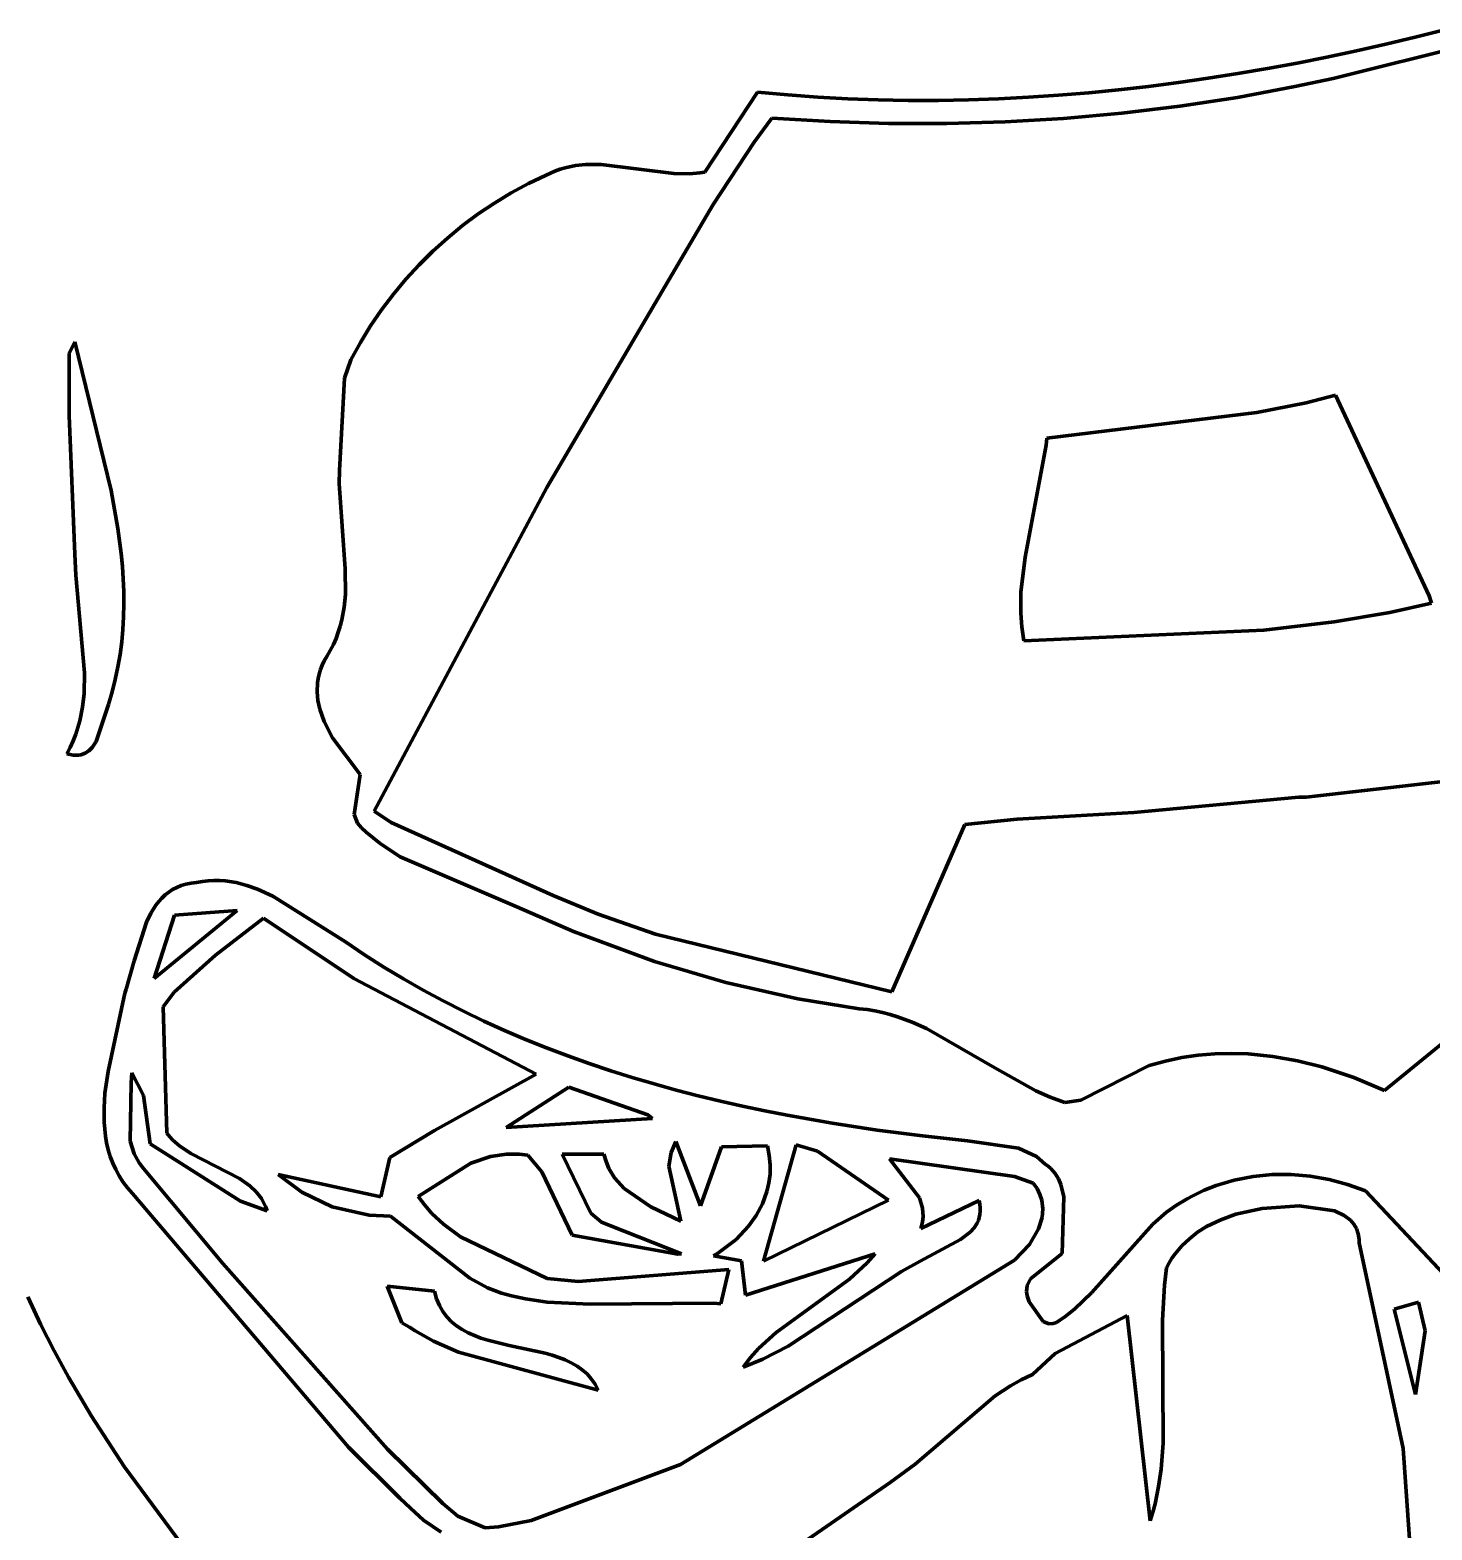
# Model space of a CAD drawing. Header units: millimetres. Extents: x 0 to 15.3, y 0 to 17.7.
# Drawn here: x 5.319 to 6.731, y 11.779 to 13.29 of the extents above; entities that cross this region are included whole.
import ezdxf

# ---------------------------------------------------------------- set-up
doc = ezdxf.new("R2010")
doc.units = ezdxf.units.MM
doc.layers.add('color#0a0a0aff', color=7, linetype='CONTINUOUS', lineweight=100)
doc.layers.add('color#ffffffff', color=7, linetype='CONTINUOUS', lineweight=100)

msp = doc.modelspace()

# ---------------------------------------------------------------- linework, layer by layer
at = {"layer": 'color#0a0a0aff'}
for p, q in [((6.8237, 13.2893), (6.6315, 13.2413)), ((6.7142, 13.2828), (6.7437, 13.2902)), ((6.655, 13.2691), (6.6846, 13.2758)), ((6.6846, 13.2758), (6.7142, 13.2828)), ((6.5656, 13.2514), (6.5955, 13.2569)), ((6.5955, 13.2569), (6.6253, 13.2628)), ((6.6253, 13.2628), (6.655, 13.2691)), ((6.4757, 13.2372), (6.5057, 13.2415)), ((6.5057, 13.2415), (6.5357, 13.2463)), ((6.5357, 13.2463), (6.5656, 13.2514)), ((6.6315, 13.2413), (6.5931, 13.2331)), ((5.9987, 13.1471), (6.0517, 13.2275)), ((6.0517, 13.2275), (6.0821, 13.2247)), ((6.0821, 13.2247), (6.1124, 13.2225)), ((6.3248, 13.2224), (6.355, 13.2245)), ((6.355, 13.2245), (6.3853, 13.227)), ((6.3853, 13.227), (6.4154, 13.2299)), ((6.4154, 13.2299), (6.4456, 13.2334)), ((6.4456, 13.2334), (6.4757, 13.2372)), ((6.5931, 13.2331), (6.5353, 13.2223)), ((6.1124, 13.2225), (6.1428, 13.2209)), ((6.1428, 13.2209), (6.1732, 13.2199)), ((6.1732, 13.2199), (6.2035, 13.2193)), ((6.2035, 13.2193), (6.2339, 13.2193)), ((6.2339, 13.2193), (6.2642, 13.2199)), ((6.2642, 13.2199), (6.2945, 13.2209)), ((6.2945, 13.2209), (6.3248, 13.2224)), ((6.4771, 13.2134), (6.4187, 13.2064)), ((6.5353, 13.2223), (6.4771, 13.2134)), ((6.0661, 13.2015), (6.0484, 13.177)), ((6.1248, 13.1979), (6.0661, 13.2015)), ((6.1836, 13.196), (6.1248, 13.1979)), ((6.2425, 13.196), (6.1836, 13.196)), ((6.3013, 13.1976), (6.2425, 13.196)), ((6.36, 13.2011), (6.3013, 13.1976)), ((6.4187, 13.2064), (6.36, 13.2011)), ((6.0484, 13.177), (6.0068, 13.1144)), ((5.8476, 13.148), (5.8527, 13.1499)), ((5.8527, 13.1499), (5.8578, 13.1514)), ((5.8578, 13.1514), (5.8681, 13.1536)), ((5.8681, 13.1536), (5.8784, 13.1546)), ((5.8784, 13.1546), (5.894, 13.1546)), ((5.894, 13.1546), (5.9674, 13.1455)), ((5.8035, 13.126), (5.8208, 13.1354)), ((5.8208, 13.1354), (5.8386, 13.144)), ((5.8386, 13.144), (5.8476, 13.148)), ((5.9674, 13.1455), (5.9831, 13.1453)), ((5.9831, 13.1453), (5.9936, 13.1463)), ((5.9936, 13.1463), (5.9987, 13.1471)), ((5.7866, 13.1157), (5.8035, 13.126)), ((5.7545, 13.0931), (5.7703, 13.1048)), ((5.7703, 13.1048), (5.7866, 13.1157)), ((6.0068, 13.1144), (5.8395, 12.8291)), ((5.7392, 13.0806), (5.7545, 13.0931)), ((5.7246, 13.0675), (5.7392, 13.0806)), ((5.7107, 13.0537), (5.7246, 13.0675)), ((5.6974, 13.0392), (5.7107, 13.0537)), ((5.6848, 13.0241), (5.6974, 13.0392)), ((5.6729, 13.0084), (5.6848, 13.0241)), ((5.6618, 12.9922), (5.6729, 13.0084)), ((5.6515, 12.9753), (5.6618, 12.9922)), ((5.358, 12.9643), (5.3639, 12.9761)), ((5.3639, 12.9761), (5.4005, 12.8261)), ((5.642, 12.9579), (5.6515, 12.9753)), ((5.358, 12.9018), (5.358, 12.9643)), ((5.6356, 12.9394), (5.642, 12.9579)), ((5.6306, 12.8463), (5.6356, 12.9394)), ((6.6044, 12.9145), (6.6339, 12.9223)), ((6.6339, 12.9223), (6.7282, 12.7202)), ((6.5547, 12.9047), (6.6044, 12.9145)), ((5.364, 12.762), (5.358, 12.9018)), ((6.3432, 12.8788), (6.5547, 12.9047)), ((6.3425, 12.8718), (6.3432, 12.8788)), ((6.3212, 12.7591), (6.3425, 12.8718)), ((5.6301, 12.8332), (5.6306, 12.8463)), ((5.6363, 12.7474), (5.6301, 12.8332)), ((5.4005, 12.8261), (5.4072, 12.788)), ((5.8395, 12.8291), (5.6654, 12.5031)), ((5.4072, 12.788), (5.4105, 12.7626)), ((5.3648, 12.741), (5.364, 12.762)), ((5.4105, 12.7626), (5.4117, 12.7498)), ((6.3171, 12.7239), (6.3212, 12.7591)), ((5.3737, 12.6424), (5.3648, 12.741)), ((5.4117, 12.7498), (5.4126, 12.7371)), ((5.6364, 12.7214), (5.6363, 12.7474)), ((5.4126, 12.7371), (5.4131, 12.7244)), ((5.4132, 12.7117), (5.413, 12.699)), ((5.4131, 12.7244), (5.4132, 12.7117)), ((5.6352, 12.7085), (5.6364, 12.7214)), ((6.3168, 12.7027), (6.3171, 12.7239)), ((6.7307, 12.7126), (6.6888, 12.7034)), ((6.7282, 12.7202), (6.7307, 12.7126)), ((5.413, 12.699), (5.4123, 12.6863)), ((5.6313, 12.6896), (5.6329, 12.6959)), ((5.6329, 12.6959), (5.6352, 12.7085)), ((6.3178, 12.6887), (6.3168, 12.7027)), ((6.6888, 12.7034), (6.6326, 12.6938)), ((5.4123, 12.6863), (5.4111, 12.6736)), ((5.627, 12.6772), (5.6293, 12.6834)), ((5.6293, 12.6834), (5.6313, 12.6896)), ((6.3199, 12.6747), (6.3178, 12.6887)), ((6.5619, 12.6854), (6.3199, 12.6747)), ((6.6326, 12.6938), (6.5619, 12.6854)), ((5.4111, 12.6736), (5.4095, 12.661)), ((5.6176, 12.6591), (5.6211, 12.6651)), ((5.6211, 12.6651), (5.6243, 12.6711)), ((5.6243, 12.6711), (5.627, 12.6772)), ((5.4095, 12.661), (5.4073, 12.6484)), ((5.6113, 12.6457), (5.613, 12.6502)), ((5.613, 12.6502), (5.6151, 12.6547)), ((5.6151, 12.6547), (5.6176, 12.6591)), ((5.3731, 12.6216), (5.3737, 12.6424)), ((5.4046, 12.6358), (5.4014, 12.6232)), ((5.4073, 12.6484), (5.4046, 12.6358)), ((5.6084, 12.6324), (5.609, 12.6368)), ((5.609, 12.6368), (5.61, 12.6413)), ((5.61, 12.6413), (5.6113, 12.6457)), ((5.3715, 12.6078), (5.3731, 12.6216)), ((5.4014, 12.6232), (5.3976, 12.6107)), ((5.608, 12.6235), (5.6084, 12.6324)), ((5.6088, 12.6147), (5.608, 12.6235)), ((5.3688, 12.5942), (5.3715, 12.6078)), ((5.3976, 12.6107), (5.3853, 12.5732)), ((5.6106, 12.606), (5.6088, 12.6147)), ((5.615, 12.5933), (5.6106, 12.606)), ((5.3669, 12.5874), (5.3688, 12.5942)), ((5.6234, 12.5769), (5.615, 12.5933)), ((5.3592, 12.5674), (5.3622, 12.574)), ((5.3622, 12.574), (5.3647, 12.5807)), ((5.3647, 12.5807), (5.3669, 12.5874)), ((5.6514, 12.5401), (5.6234, 12.5769)), ((5.3558, 12.5608), (5.3592, 12.5674)), ((5.3591, 12.5601), (5.3558, 12.5608)), ((5.3621, 12.5596), (5.3591, 12.5601)), ((5.3649, 12.5595), (5.3621, 12.5596)), ((5.3675, 12.5596), (5.3649, 12.5595)), ((5.37, 12.56), (5.3675, 12.5596)), ((5.3744, 12.5616), (5.37, 12.56)), ((5.3781, 12.564), (5.3744, 12.5616)), ((5.3813, 12.5672), (5.3781, 12.564)), ((5.3853, 12.5732), (5.3813, 12.5672)), ((5.6454, 12.4997), (5.6514, 12.5401)), ((6.6045, 12.5173), (6.8121, 12.5411)), ((6.4307, 12.5019), (6.597, 12.5171)), ((6.597, 12.5171), (6.6045, 12.5173)), ((5.6487, 12.491), (5.6454, 12.4997)), ((5.6654, 12.5031), (5.6827, 12.4917)), ((6.3131, 12.4952), (6.4307, 12.5019)), ((5.6527, 12.4862), (5.6487, 12.491)), ((5.6572, 12.482), (5.6527, 12.4862)), ((5.6827, 12.4917), (5.8457, 12.4181)), ((6.187, 12.3212), (6.2605, 12.4898)), ((6.2605, 12.4898), (6.3131, 12.4952)), ((5.6714, 12.4704), (5.6572, 12.482)), ((5.6917, 12.4571), (5.6714, 12.4704)), ((5.8091, 12.4068), (5.6917, 12.4571)), ((5.4585, 12.4216), (5.4624, 12.4241)), ((5.4624, 12.4241), (5.4665, 12.4263)), ((5.4665, 12.4263), (5.471, 12.4282)), ((5.471, 12.4282), (5.4758, 12.4296)), ((5.4758, 12.4296), (5.481, 12.4306)), ((5.481, 12.4306), (5.4865, 12.4312)), ((5.4865, 12.4312), (5.4924, 12.4323)), ((5.4924, 12.4323), (5.4982, 12.433)), ((5.4982, 12.433), (5.504, 12.4333)), ((5.504, 12.4333), (5.5097, 12.4332)), ((5.5097, 12.4332), (5.5153, 12.4328)), ((5.5153, 12.4328), (5.5264, 12.4311)), ((5.5264, 12.4311), (5.5372, 12.4283)), ((5.5372, 12.4283), (5.5478, 12.4246)), ((5.5478, 12.4246), (5.5634, 12.4174)), ((5.4405, 12.4003), (5.4456, 12.4084)), ((5.4456, 12.4084), (5.4485, 12.4121)), ((5.4485, 12.4121), (5.4516, 12.4155)), ((5.4516, 12.4155), (5.4549, 12.4187)), ((5.4549, 12.4187), (5.4585, 12.4216)), ((5.5634, 12.4174), (5.6367, 12.3714)), ((5.8457, 12.4181), (5.8911, 12.3993)), ((5.4361, 12.3914), (5.4405, 12.4003)), ((5.4438, 12.3345), (5.5273, 12.4029)), ((5.4643, 12.3985), (5.4438, 12.3345)), ((5.5273, 12.4029), (5.4643, 12.3985)), ((5.554, 12.3952), (5.5055, 12.3582)), ((5.645, 12.3347), (5.554, 12.3952)), ((5.8661, 12.3818), (5.8091, 12.4068)), ((5.8911, 12.3993), (5.9489, 12.3793)), ((5.4235, 12.3522), (5.4361, 12.3914)), ((5.9479, 12.3517), (5.8661, 12.3818)), ((5.9489, 12.3793), (6.187, 12.3212)), ((5.6367, 12.3714), (5.6558, 12.3585)), ((5.4155, 12.3239), (5.4235, 12.3522)), ((5.5055, 12.3582), (5.4638, 12.3209)), ((5.6558, 12.3585), (5.6752, 12.346)), ((6.0196, 12.3305), (5.9479, 12.3517)), ((5.8287, 12.2381), (5.645, 12.3347)), ((5.6752, 12.346), (5.6949, 12.3341)), ((5.6949, 12.3341), (5.7148, 12.3228)), ((5.3973, 12.241), (5.4141, 12.3197)), ((5.4141, 12.3197), (5.4155, 12.3239)), ((5.4638, 12.3209), (5.4528, 12.3059)), ((5.7148, 12.3228), (5.735, 12.3119)), ((6.0924, 12.314), (6.0196, 12.3305)), ((6.816, 12.3301), (6.6833, 12.2218)), ((5.4528, 12.3059), (5.4565, 12.1787)), ((5.735, 12.3119), (5.7554, 12.3015)), ((6.1539, 12.304), (6.0924, 12.314)), ((6.162, 12.3032), (6.1539, 12.304)), ((6.1699, 12.3019), (6.162, 12.3032)), ((5.7554, 12.3015), (5.776, 12.2916)), ((5.776, 12.2916), (5.7968, 12.2822)), ((6.1777, 12.3003), (6.1699, 12.3019)), ((6.1853, 12.2983), (6.1777, 12.3003)), ((6.1928, 12.296), (6.1853, 12.2983)), ((6.2076, 12.2906), (6.1928, 12.296)), ((6.2219, 12.2842), (6.2076, 12.2906)), ((5.7968, 12.2822), (5.8178, 12.2732)), ((5.8178, 12.2732), (5.839, 12.2647)), ((6.2906, 12.2444), (6.2219, 12.2842)), ((5.839, 12.2647), (5.8604, 12.2566)), ((5.8604, 12.2566), (5.882, 12.2489)), ((6.4957, 12.2573), (6.4791, 12.2549)), ((6.5124, 12.2587), (6.4957, 12.2573)), ((6.5291, 12.259), (6.5124, 12.2587)), ((6.5459, 12.2585), (6.5291, 12.259)), ((6.5709, 12.2559), (6.5459, 12.2585)), ((5.882, 12.2489), (5.9037, 12.2416)), ((5.9037, 12.2416), (5.9255, 12.2348)), ((6.3322, 12.2213), (6.2906, 12.2444)), ((6.4464, 12.2468), (6.3775, 12.212)), ((6.4627, 12.2514), (6.4464, 12.2468)), ((6.4791, 12.2549), (6.4627, 12.2514)), ((6.5958, 12.2515), (6.5709, 12.2559)), ((6.6203, 12.2454), (6.5958, 12.2515)), ((6.6524, 12.2348), (6.6203, 12.2454)), ((5.3942, 12.2189), (5.3973, 12.241)), ((5.4207, 12.2295), (5.4197, 12.1708)), ((5.4213, 12.2395), (5.4207, 12.2295)), ((5.433, 12.2166), (5.4213, 12.2395)), ((5.7263, 12.1815), (5.8287, 12.2381)), ((5.9255, 12.2348), (5.9475, 12.2283)), ((5.9475, 12.2283), (5.9696, 12.2221)), ((6.6833, 12.2218), (6.6524, 12.2348)), ((5.3933, 12.2042), (5.3942, 12.2189)), ((5.4396, 12.168), (5.433, 12.2166)), ((5.8615, 12.2249), (5.7985, 12.1843)), ((5.941, 12.1973), (5.8615, 12.2249)), ((5.9696, 12.2221), (5.9919, 12.2164)), ((5.9919, 12.2164), (6.0142, 12.211)), ((6.3466, 12.215), (6.3322, 12.2213)), ((6.3613, 12.2096), (6.3466, 12.215)), ((6.3775, 12.212), (6.3613, 12.2096)), ((5.3934, 12.1898), (5.3933, 12.2042)), ((5.946, 12.1934), (5.941, 12.1973)), ((6.0142, 12.211), (6.0366, 12.2059)), ((6.0366, 12.2059), (6.0591, 12.2011)), ((6.0591, 12.2011), (6.0816, 12.1967)), ((6.0816, 12.1967), (6.1269, 12.1887)), ((5.3939, 12.1827), (5.3934, 12.1898)), ((5.3947, 12.1757), (5.3939, 12.1827)), ((5.6812, 12.1543), (5.7263, 12.1815)), ((5.7985, 12.1843), (5.946, 12.1934)), ((6.1269, 12.1887), (6.1723, 12.1818)), ((6.1723, 12.1818), (6.2178, 12.1759)), ((5.3959, 12.1688), (5.3947, 12.1757)), ((5.3975, 12.1619), (5.3959, 12.1688)), ((5.4197, 12.1708), (5.4237, 12.1579)), ((5.5309, 12.1101), (5.4396, 12.168)), ((5.4565, 12.1787), (5.4594, 12.1751)), ((5.4594, 12.1751), (5.4625, 12.1718)), ((5.4625, 12.1718), (5.4693, 12.1658)), ((5.9695, 12.1703), (5.9647, 12.1593)), ((5.9943, 12.1056), (5.9695, 12.1703)), ((6.0616, 12.1659), (6.0154, 12.1649)), ((6.0907, 12.1669), (6.0576, 12.0496)), ((6.0635, 12.1562), (6.0616, 12.1659)), ((6.1121, 12.1605), (6.0907, 12.1669)), ((6.2178, 12.1759), (6.2632, 12.1709)), ((6.2632, 12.1709), (6.3146, 12.1635)), ((5.3996, 12.1552), (5.3975, 12.1619)), ((5.402, 12.1486), (5.3996, 12.1552)), ((5.4237, 12.1579), (5.4286, 12.1488)), ((5.4693, 12.1658), (5.4806, 12.1581)), ((5.4806, 12.1581), (5.5296, 12.1331)), ((5.6721, 12.1144), (5.6812, 12.1543)), ((5.7825, 12.1551), (5.7629, 12.1486)), ((5.7989, 12.1576), (5.7825, 12.1551)), ((5.8116, 12.1576), (5.7989, 12.1576)), ((5.8203, 12.1566), (5.8116, 12.1576)), ((5.8345, 12.1397), (5.8203, 12.1566)), ((5.8968, 12.1576), (5.8547, 12.1577)), ((5.8547, 12.1577), (5.8837, 12.098)), ((5.8991, 12.15), (5.8968, 12.1576)), ((5.9647, 12.1593), (5.9622, 12.1454)), ((6.0154, 12.1649), (5.9943, 12.1056)), ((6.0644, 12.1467), (6.0635, 12.1562)), ((6.1836, 12.1113), (6.1121, 12.1605)), ((6.3104, 12.1352), (6.1845, 12.1529)), ((6.1845, 12.1529), (6.2147, 12.1134)), ((6.3146, 12.1635), (6.3327, 12.1551)), ((6.3327, 12.1551), (6.3416, 12.1475)), ((5.405, 12.1421), (5.402, 12.1486)), ((5.4084, 12.1358), (5.405, 12.1421)), ((5.4123, 12.1296), (5.4084, 12.1358)), ((5.4286, 12.1488), (5.433, 12.1431)), ((5.433, 12.1431), (5.5131, 12.0473)), ((5.5924, 12.1192), (5.5686, 12.1372)), ((5.5686, 12.1372), (5.6721, 12.1144)), ((5.7629, 12.1486), (5.7099, 12.1148)), ((5.8648, 12.076), (5.8345, 12.1397)), ((5.902, 12.1431), (5.8991, 12.15)), ((5.9077, 12.1338), (5.902, 12.1431)), ((5.9622, 12.1454), (5.9743, 12.0901)), ((6.0632, 12.1285), (6.0643, 12.1374)), ((6.0643, 12.1374), (6.0644, 12.1467)), ((6.3416, 12.1475), (6.3445, 12.1453)), ((6.3445, 12.1453), (6.3471, 12.143)), ((6.3471, 12.143), (6.3515, 12.1381)), ((6.3515, 12.1381), (6.3549, 12.1327)), ((6.5509, 12.1352), (6.5701, 12.137)), ((6.5701, 12.137), (6.5893, 12.1371)), ((6.5893, 12.1371), (6.6086, 12.1354)), ((5.4168, 12.1236), (5.4123, 12.1296)), ((5.4218, 12.1178), (5.4168, 12.1236)), ((5.5296, 12.1331), (5.5403, 12.1255)), ((5.5403, 12.1255), (5.5465, 12.1196)), ((5.9172, 12.1231), (5.9077, 12.1338)), ((5.9443, 12.1045), (5.9172, 12.1231)), ((6.0612, 12.1198), (6.0632, 12.1285)), ((6.3295, 12.1284), (6.3104, 12.1352)), ((6.3334, 12.1228), (6.3295, 12.1284)), ((6.3362, 12.117), (6.3334, 12.1228)), ((6.3549, 12.1327), (6.3574, 12.1269)), ((6.3574, 12.1269), (6.3601, 12.1144)), ((6.4901, 12.1157), (6.5017, 12.1213)), ((6.5017, 12.1213), (6.5136, 12.126)), ((6.5136, 12.126), (6.532, 12.1315)), ((6.532, 12.1315), (6.5509, 12.1352)), ((6.6086, 12.1354), (6.6275, 12.1321)), ((6.6275, 12.1321), (6.6461, 12.1271)), ((6.6461, 12.1271), (6.6641, 12.1205)), ((5.6397, 11.8624), (5.4218, 12.1178)), ((5.5577, 12.1005), (5.5309, 12.1101)), ((5.5465, 12.1196), (5.5492, 12.1163)), ((5.5492, 12.1163), (5.5518, 12.1128)), ((5.5518, 12.1128), (5.554, 12.109)), ((5.554, 12.109), (5.556, 12.1049)), ((5.6231, 12.1046), (5.5924, 12.1192)), ((5.7099, 12.1148), (5.7164, 12.106)), ((5.7164, 12.106), (5.7235, 12.0978)), ((6.0504, 12.0958), (6.0567, 12.1074)), ((6.0567, 12.1074), (6.0612, 12.1198)), ((6.0576, 12.0496), (6.1836, 12.1113)), ((6.2147, 12.1134), (6.2178, 12.1032)), ((6.2163, 12.0828), (6.2748, 12.1109)), ((6.2748, 12.1109), (6.2756, 12.107)), ((6.2756, 12.107), (6.276, 12.1034)), ((6.338, 12.1112), (6.3362, 12.117)), ((6.3391, 12.1025), (6.338, 12.1112)), ((6.3601, 12.1144), (6.3585, 12.0576)), ((6.4638, 12.0991), (6.4738, 12.1062)), ((6.4738, 12.1062), (6.4845, 12.1125)), ((6.4845, 12.1125), (6.4901, 12.1157)), ((6.5974, 12.1056), (6.5602, 12.1029)), ((6.633, 12.1003), (6.5974, 12.1056)), ((6.6641, 12.1205), (6.7638, 12.0146)), ((5.556, 12.1049), (5.5577, 12.1005)), ((5.6605, 12.0961), (5.6231, 12.1046)), ((5.6818, 12.095), (5.6605, 12.0961)), ((5.7617, 12.0325), (5.6818, 12.095)), ((5.7235, 12.0978), (5.7352, 12.0869)), ((5.8837, 12.098), (5.8945, 12.089)), ((5.9743, 12.0901), (5.9443, 12.1045)), ((6.0426, 12.0849), (6.0504, 12.0958)), ((6.2178, 12.1032), (6.2185, 12.0949)), ((6.2185, 12.0949), (6.2179, 12.089)), ((6.2742, 12.0908), (6.2731, 12.0881)), ((6.2751, 12.0937), (6.2742, 12.0908)), ((6.2757, 12.0967), (6.2751, 12.0937)), ((6.276, 12.1), (6.2757, 12.0967)), ((6.276, 12.1034), (6.276, 12.1)), ((6.3349, 12.0824), (6.3384, 12.0937)), ((6.3384, 12.0937), (6.3391, 12.1025)), ((6.4499, 12.0871), (6.4638, 12.0991)), ((6.5184, 12.0915), (6.504, 12.0845)), ((6.5337, 12.097), (6.5184, 12.0915)), ((6.5602, 12.1029), (6.5337, 12.097)), ((6.6428, 12.0957), (6.633, 12.1003)), ((6.649, 12.091), (6.6428, 12.0957)), ((6.6524, 12.0871), (6.649, 12.091)), ((5.7352, 12.0869), (5.7523, 12.0742)), ((5.9713, 12.0569), (5.8648, 12.076)), ((5.8945, 12.089), (5.9028, 12.0856)), ((5.9028, 12.0856), (5.9752, 12.057)), ((6.03, 12.0717), (6.0426, 12.0849)), ((6.2179, 12.089), (6.2163, 12.0828)), ((6.266, 12.0788), (6.256, 12.0714)), ((6.27, 12.0832), (6.266, 12.0788)), ((6.2731, 12.0881), (6.27, 12.0832)), ((6.3256, 12.0665), (6.3349, 12.0824)), ((6.3885, 12.0183), (6.4499, 12.0871)), ((6.4951, 12.0788), (6.4868, 12.0724)), ((6.504, 12.0845), (6.4951, 12.0788)), ((6.655, 12.0826), (6.6524, 12.0871)), ((6.6568, 12.0774), (6.655, 12.0826)), ((6.6577, 12.0715), (6.6568, 12.0774)), ((5.7523, 12.0742), (5.8397, 12.0322)), ((6.0114, 12.0576), (6.03, 12.0717)), ((6.256, 12.0714), (6.2156, 12.0497)), ((6.3105, 12.0509), (6.3256, 12.0665)), ((6.4791, 12.0651), (6.4723, 12.057)), ((6.4868, 12.0724), (6.4791, 12.0651)), ((6.6577, 12.0683), (6.6577, 12.0715)), ((6.7022, 11.8609), (6.6577, 12.0683)), ((5.5131, 12.0473), (5.6788, 11.8604)), ((5.9752, 12.057), (5.9713, 12.0569)), ((5.9739, 11.845), (6.3105, 12.0509)), ((6.0074, 12.055), (6.0114, 12.0576)), ((6.0355, 12.05), (6.0074, 12.055)), ((6.0395, 12.0156), (6.0355, 12.05)), ((6.1701, 12.0572), (6.0395, 12.0156)), ((6.1442, 12.0316), (6.162, 12.0481)), ((6.162, 12.0481), (6.1701, 12.0572)), ((6.2156, 12.0497), (6.1967, 12.0393)), ((6.3572, 12.0563), (6.3267, 12.032)), ((6.3585, 12.0576), (6.3572, 12.0563)), ((6.4664, 12.048), (6.4638, 12.0431)), ((6.4692, 12.0526), (6.4664, 12.048)), ((6.4723, 12.057), (6.4692, 12.0526)), ((5.7795, 12.023), (5.7617, 12.0325)), ((5.8397, 12.0322), (5.8711, 12.0293)), ((5.8711, 12.0293), (6.0226, 12.0413)), ((6.0226, 12.0413), (6.0148, 12.0067)), ((6.0705, 11.9779), (6.1442, 12.0316)), ((6.1967, 12.0393), (6.0826, 11.964)), ((6.3267, 12.032), (6.3234, 12.0252)), ((6.4638, 12.0431), (6.4616, 12.0256)), ((5.6785, 12.0244), (5.7261, 12.0195)), ((5.6932, 11.9875), (5.6785, 12.0244)), ((5.7261, 12.0195), (5.7283, 12.0119)), ((5.7937, 12.0175), (5.7795, 12.023)), ((5.8037, 12.0149), (5.7937, 12.0175)), ((5.818, 12.0117), (5.8037, 12.0149)), ((6.3234, 12.0252), (6.3228, 12.0193)), ((6.3228, 12.0193), (6.3234, 12.0149)), ((6.3234, 12.0149), (6.3254, 12.0089)), ((6.3709, 12.0014), (6.3885, 12.0183)), ((6.4616, 12.0256), (6.4597, 11.9904)), ((5.3166, 12.0137), (5.3294, 11.9863)), ((5.7283, 12.0119), (5.7312, 12.005)), ((5.7312, 12.005), (5.7347, 11.9989)), ((5.8396, 12.0085), (5.818, 12.0117)), ((5.8832, 12.0064), (5.8396, 12.0085)), ((6.0075, 12.0074), (5.8832, 12.0064)), ((6.0148, 12.0067), (6.0075, 12.0074)), ((6.3254, 12.0089), (6.3393, 11.9888)), ((6.3614, 11.9938), (6.3709, 12.0014)), ((6.7175, 12.0085), (6.6932, 12.0014)), ((6.6932, 12.0014), (6.7146, 11.9153)), ((6.7242, 11.9797), (6.7175, 12.0085)), ((5.3294, 11.9863), (5.3431, 11.9593)), ((5.7009, 11.9832), (5.6932, 11.9875)), ((5.7347, 11.9989), (5.7388, 11.9935)), ((5.7388, 11.9935), (5.7434, 11.9887)), ((5.7434, 11.9887), (5.7485, 11.9845)), ((6.3393, 11.9888), (6.345, 11.9866)), ((6.345, 11.9866), (6.3496, 11.9868)), ((6.3496, 11.9868), (6.353, 11.988)), ((6.4241, 11.995), (6.3517, 11.9567)), ((6.353, 11.988), (6.3564, 11.9902)), ((6.3564, 11.9902), (6.3614, 11.9938)), ((6.4473, 11.7882), (6.4241, 11.995)), ((6.4597, 11.9904), (6.4604, 11.8664)), ((5.7068, 11.9795), (5.7009, 11.9832)), ((5.7251, 11.9693), (5.7068, 11.9795)), ((5.7485, 11.9845), (5.7541, 11.9808)), ((5.7541, 11.9808), (5.76, 11.9775)), ((5.76, 11.9775), (5.7664, 11.9747)), ((5.7664, 11.9747), (5.773, 11.9722)), ((5.773, 11.9722), (5.7798, 11.9701)), ((5.7798, 11.9701), (5.8014, 11.9648)), ((6.0527, 11.9616), (6.0705, 11.9779)), ((6.7146, 11.9153), (6.7242, 11.9797)), ((5.3431, 11.9593), (5.3576, 11.9328)), ((5.7504, 11.9579), (5.7251, 11.9693)), ((5.8912, 11.9196), (5.7504, 11.9579)), ((5.8014, 11.9648), (5.8378, 11.9569)), ((5.8378, 11.9569), (5.8448, 11.9549)), ((5.8448, 11.9549), (5.8515, 11.9527)), ((6.0445, 11.9526), (6.0527, 11.9616)), ((6.0826, 11.964), (6.0571, 11.951)), ((6.3517, 11.9567), (6.3287, 11.9354)), ((5.8515, 11.9527), (5.8579, 11.9502)), ((5.8579, 11.9502), (5.864, 11.9474)), ((5.864, 11.9474), (5.8698, 11.9441)), ((5.8698, 11.9441), (5.8751, 11.9404)), ((5.8751, 11.9404), (5.8799, 11.9361)), ((6.0371, 11.9429), (6.0445, 11.9526)), ((6.0571, 11.951), (6.0371, 11.9429)), ((5.3576, 11.9328), (5.3807, 11.8937)), ((5.8799, 11.9361), (5.8842, 11.9313)), ((5.8842, 11.9313), (5.888, 11.9258)), ((5.888, 11.9258), (5.8912, 11.9196)), ((6.3065, 11.9241), (6.291, 11.914)), ((6.3173, 11.9301), (6.3065, 11.9241)), ((6.3287, 11.9354), (6.3173, 11.9301)), ((6.291, 11.914), (6.2106, 11.8451)), ((5.3807, 11.8937), (5.4137, 11.8429)), ((6.4604, 11.8664), (6.4583, 11.8401)), ((5.6913, 11.8109), (5.6397, 11.8624)), ((5.6788, 11.8604), (5.7346, 11.8057)), ((6.7165, 11.6529), (6.7022, 11.8609)), ((5.4137, 11.8429), (5.5307, 11.6845)), ((5.8236, 11.7884), (5.9739, 11.845)), ((6.2106, 11.8451), (6.1854, 11.8269)), ((6.4583, 11.8401), (6.4558, 11.8226)), ((6.1854, 11.8269), (5.9906, 11.6923)), ((6.4558, 11.8226), (6.4522, 11.8053)), ((5.702, 11.8009), (5.6913, 11.8109)), ((5.7346, 11.8057), (5.7496, 11.7928)), ((6.4522, 11.8053), (6.4499, 11.7967)), ((5.7151, 11.7887), (5.702, 11.8009)), ((5.733, 11.7767), (5.7151, 11.7887)), ((5.7496, 11.7928), (5.7772, 11.7811)), ((5.7907, 11.7821), (5.8236, 11.7884)), ((6.4499, 11.7967), (6.4473, 11.7882)), ((5.7772, 11.7811), (5.7907, 11.7821))]:
    msp.add_line(p, q, dxfattribs=at)
at = {"layer": 'color#ffffffff'}
for p, q in [((6.6315, 13.2413), (6.8237, 13.2893)), ((6.7437, 13.2902), (6.7142, 13.2828)), ((6.6846, 13.2758), (6.655, 13.2691)), ((6.7142, 13.2828), (6.6846, 13.2758)), ((6.5955, 13.2569), (6.5656, 13.2514)), ((6.6253, 13.2628), (6.5955, 13.2569)), ((6.655, 13.2691), (6.6253, 13.2628)), ((6.5057, 13.2415), (6.4757, 13.2372)), ((6.5357, 13.2463), (6.5057, 13.2415)), ((6.5656, 13.2514), (6.5357, 13.2463)), ((6.5931, 13.2331), (6.6315, 13.2413)), ((6.0517, 13.2275), (5.9987, 13.1471)), ((6.0821, 13.2247), (6.0517, 13.2275)), ((6.1124, 13.2225), (6.0821, 13.2247)), ((6.355, 13.2245), (6.3248, 13.2224)), ((6.3853, 13.227), (6.355, 13.2245)), ((6.4154, 13.2299), (6.3853, 13.227)), ((6.4456, 13.2334), (6.4154, 13.2299)), ((6.4757, 13.2372), (6.4456, 13.2334)), ((6.5353, 13.2223), (6.5931, 13.2331)), ((6.1428, 13.2209), (6.1124, 13.2225)), ((6.1732, 13.2199), (6.1428, 13.2209)), ((6.2035, 13.2193), (6.1732, 13.2199)), ((6.2339, 13.2193), (6.2035, 13.2193)), ((6.2642, 13.2199), (6.2339, 13.2193)), ((6.2945, 13.2209), (6.2642, 13.2199)), ((6.3248, 13.2224), (6.2945, 13.2209)), ((6.4187, 13.2064), (6.4771, 13.2134)), ((6.4771, 13.2134), (6.5353, 13.2223)), ((6.0484, 13.177), (6.0661, 13.2015)), ((6.0661, 13.2015), (6.1248, 13.1979)), ((6.1248, 13.1979), (6.1836, 13.196)), ((6.1836, 13.196), (6.2425, 13.196)), ((6.2425, 13.196), (6.3013, 13.1976)), ((6.3013, 13.1976), (6.36, 13.2011)), ((6.36, 13.2011), (6.4187, 13.2064)), ((6.0068, 13.1144), (6.0484, 13.177)), ((5.8527, 13.1499), (5.8476, 13.148)), ((5.8578, 13.1514), (5.8527, 13.1499)), ((5.8681, 13.1536), (5.8578, 13.1514)), ((5.8784, 13.1546), (5.8681, 13.1536)), ((5.894, 13.1546), (5.8784, 13.1546)), ((5.9674, 13.1455), (5.894, 13.1546)), ((5.8208, 13.1354), (5.8035, 13.126)), ((5.8386, 13.144), (5.8208, 13.1354)), ((5.8476, 13.148), (5.8386, 13.144)), ((5.9831, 13.1453), (5.9674, 13.1455)), ((5.9936, 13.1463), (5.9831, 13.1453)), ((5.9987, 13.1471), (5.9936, 13.1463)), ((5.8035, 13.126), (5.7866, 13.1157)), ((5.7703, 13.1048), (5.7545, 13.0931)), ((5.7866, 13.1157), (5.7703, 13.1048)), ((5.8395, 12.8291), (6.0068, 13.1144)), ((5.7545, 13.0931), (5.7392, 13.0806)), ((5.7392, 13.0806), (5.7246, 13.0675)), ((5.7246, 13.0675), (5.7107, 13.0537)), ((5.7107, 13.0537), (5.6974, 13.0392)), ((5.6974, 13.0392), (5.6848, 13.0241)), ((5.6848, 13.0241), (5.6729, 13.0084)), ((5.6729, 13.0084), (5.6618, 12.9922)), ((5.6618, 12.9922), (5.6515, 12.9753)), ((5.3639, 12.9761), (5.358, 12.9643)), ((5.4005, 12.8261), (5.3639, 12.9761)), ((5.6515, 12.9753), (5.642, 12.9579)), ((5.358, 12.9643), (5.358, 12.9018)), ((5.642, 12.9579), (5.6356, 12.9394)), ((5.6356, 12.9394), (5.6306, 12.8463)), ((6.6339, 12.9223), (6.6044, 12.9145)), ((6.7282, 12.7202), (6.6339, 12.9223)), ((6.6044, 12.9145), (6.5547, 12.9047)), ((5.358, 12.9018), (5.364, 12.762)), ((6.5547, 12.9047), (6.3432, 12.8788)), ((6.3432, 12.8788), (6.3425, 12.8718)), ((6.3425, 12.8718), (6.3212, 12.7591)), ((5.6306, 12.8463), (5.6301, 12.8332)), ((5.6301, 12.8332), (5.6363, 12.7474)), ((5.4072, 12.788), (5.4005, 12.8261)), ((5.6654, 12.5031), (5.8395, 12.8291)), ((5.4105, 12.7626), (5.4072, 12.788)), ((5.364, 12.762), (5.3648, 12.741)), ((5.4117, 12.7498), (5.4105, 12.7626)), ((6.3212, 12.7591), (6.3171, 12.7239)), ((5.3648, 12.741), (5.3737, 12.6424)), ((5.4126, 12.7371), (5.4117, 12.7498)), ((5.6363, 12.7474), (5.6364, 12.7214)), ((5.4131, 12.7244), (5.4126, 12.7371)), ((5.413, 12.699), (5.4132, 12.7117)), ((5.4132, 12.7117), (5.4131, 12.7244)), ((5.6364, 12.7214), (5.6352, 12.7085)), ((6.3171, 12.7239), (6.3168, 12.7027)), ((6.6888, 12.7034), (6.7307, 12.7126)), ((6.7307, 12.7126), (6.7282, 12.7202)), ((5.4123, 12.6863), (5.413, 12.699)), ((5.6329, 12.6959), (5.6313, 12.6896)), ((5.6352, 12.7085), (5.6329, 12.6959)), ((6.3168, 12.7027), (6.3178, 12.6887)), ((6.6326, 12.6938), (6.6888, 12.7034)), ((5.4111, 12.6736), (5.4123, 12.6863)), ((5.6293, 12.6834), (5.627, 12.6772)), ((5.6313, 12.6896), (5.6293, 12.6834)), ((6.3178, 12.6887), (6.3199, 12.6747)), ((6.3199, 12.6747), (6.5619, 12.6854)), ((6.5619, 12.6854), (6.6326, 12.6938)), ((5.4095, 12.661), (5.4111, 12.6736)), ((5.6211, 12.6651), (5.6176, 12.6591)), ((5.6243, 12.6711), (5.6211, 12.6651)), ((5.627, 12.6772), (5.6243, 12.6711)), ((5.4073, 12.6484), (5.4095, 12.661)), ((5.613, 12.6502), (5.6113, 12.6457)), ((5.6151, 12.6547), (5.613, 12.6502)), ((5.6176, 12.6591), (5.6151, 12.6547)), ((5.3737, 12.6424), (5.3731, 12.6216)), ((5.4014, 12.6232), (5.4046, 12.6358)), ((5.4046, 12.6358), (5.4073, 12.6484)), ((5.609, 12.6368), (5.6084, 12.6324)), ((5.61, 12.6413), (5.609, 12.6368)), ((5.6113, 12.6457), (5.61, 12.6413)), ((5.3731, 12.6216), (5.3715, 12.6078)), ((5.3976, 12.6107), (5.4014, 12.6232)), ((5.6084, 12.6324), (5.608, 12.6235)), ((5.608, 12.6235), (5.6088, 12.6147)), ((5.3715, 12.6078), (5.3688, 12.5942)), ((5.3853, 12.5732), (5.3976, 12.6107)), ((5.6088, 12.6147), (5.6106, 12.606)), ((5.6106, 12.606), (5.615, 12.5933)), ((5.3688, 12.5942), (5.3669, 12.5874)), ((5.615, 12.5933), (5.6234, 12.5769)), ((5.3622, 12.574), (5.3592, 12.5674)), ((5.3647, 12.5807), (5.3622, 12.574)), ((5.3669, 12.5874), (5.3647, 12.5807)), ((5.6234, 12.5769), (5.6514, 12.5401)), ((5.3592, 12.5674), (5.3558, 12.5608)), ((5.3558, 12.5608), (5.3591, 12.5601)), ((5.3591, 12.5601), (5.3621, 12.5596)), ((5.3621, 12.5596), (5.3649, 12.5595)), ((5.3649, 12.5595), (5.3675, 12.5596)), ((5.3675, 12.5596), (5.37, 12.56)), ((5.37, 12.56), (5.3744, 12.5616)), ((5.3744, 12.5616), (5.3781, 12.564)), ((5.3781, 12.564), (5.3813, 12.5672)), ((5.3813, 12.5672), (5.3853, 12.5732)), ((5.6514, 12.5401), (5.6454, 12.4997)), ((6.8121, 12.5411), (6.6045, 12.5173)), ((6.597, 12.5171), (6.4307, 12.5019)), ((6.6045, 12.5173), (6.597, 12.5171)), ((5.6454, 12.4997), (5.6487, 12.491)), ((5.6827, 12.4917), (5.6654, 12.5031)), ((6.4307, 12.5019), (6.3131, 12.4952)), ((5.6487, 12.491), (5.6527, 12.4862)), ((5.6527, 12.4862), (5.6572, 12.482)), ((5.8457, 12.4181), (5.6827, 12.4917)), ((6.2605, 12.4898), (6.187, 12.3212)), ((6.3131, 12.4952), (6.2605, 12.4898)), ((5.6572, 12.482), (5.6714, 12.4704)), ((5.6714, 12.4704), (5.6917, 12.4571)), ((5.6917, 12.4571), (5.8091, 12.4068)), ((5.4624, 12.4241), (5.4585, 12.4216)), ((5.4665, 12.4263), (5.4624, 12.4241)), ((5.471, 12.4282), (5.4665, 12.4263)), ((5.4758, 12.4296), (5.471, 12.4282)), ((5.481, 12.4306), (5.4758, 12.4296)), ((5.4865, 12.4312), (5.481, 12.4306)), ((5.4924, 12.4323), (5.4865, 12.4312)), ((5.4982, 12.433), (5.4924, 12.4323)), ((5.504, 12.4333), (5.4982, 12.433)), ((5.5097, 12.4332), (5.504, 12.4333)), ((5.5153, 12.4328), (5.5097, 12.4332)), ((5.5264, 12.4311), (5.5153, 12.4328)), ((5.5372, 12.4283), (5.5264, 12.4311)), ((5.5478, 12.4246), (5.5372, 12.4283)), ((5.5634, 12.4174), (5.5478, 12.4246)), ((5.4456, 12.4084), (5.4405, 12.4003)), ((5.4485, 12.4121), (5.4456, 12.4084)), ((5.4516, 12.4155), (5.4485, 12.4121)), ((5.4549, 12.4187), (5.4516, 12.4155)), ((5.4585, 12.4216), (5.4549, 12.4187)), ((5.6367, 12.3714), (5.5634, 12.4174)), ((5.8911, 12.3993), (5.8457, 12.4181)), ((5.4405, 12.4003), (5.4361, 12.3914)), ((5.5273, 12.4029), (5.4438, 12.3345)), ((5.4438, 12.3345), (5.4643, 12.3985)), ((5.4643, 12.3985), (5.5273, 12.4029)), ((5.5055, 12.3582), (5.554, 12.3952)), ((5.554, 12.3952), (5.645, 12.3347)), ((5.8091, 12.4068), (5.8661, 12.3818)), ((5.9489, 12.3793), (5.8911, 12.3993)), ((5.4361, 12.3914), (5.4235, 12.3522)), ((5.8661, 12.3818), (5.9479, 12.3517)), ((6.187, 12.3212), (5.9489, 12.3793)), ((5.6558, 12.3585), (5.6367, 12.3714)), ((5.4235, 12.3522), (5.4155, 12.3239)), ((5.4638, 12.3209), (5.5055, 12.3582)), ((5.6752, 12.346), (5.6558, 12.3585)), ((5.9479, 12.3517), (6.0196, 12.3305)), ((5.645, 12.3347), (5.8287, 12.2381)), ((5.6949, 12.3341), (5.6752, 12.346)), ((5.7148, 12.3228), (5.6949, 12.3341)), ((5.4141, 12.3197), (5.3973, 12.241)), ((5.4155, 12.3239), (5.4141, 12.3197)), ((5.4528, 12.3059), (5.4638, 12.3209)), ((5.735, 12.3119), (5.7148, 12.3228)), ((6.0196, 12.3305), (6.0924, 12.314)), ((6.6833, 12.2218), (6.816, 12.3301)), ((5.4565, 12.1787), (5.4528, 12.3059)), ((5.7554, 12.3015), (5.735, 12.3119)), ((6.0924, 12.314), (6.1539, 12.304)), ((6.1539, 12.304), (6.162, 12.3032)), ((6.162, 12.3032), (6.1699, 12.3019)), ((5.776, 12.2916), (5.7554, 12.3015)), ((5.7968, 12.2822), (5.776, 12.2916)), ((6.1699, 12.3019), (6.1777, 12.3003)), ((6.1777, 12.3003), (6.1853, 12.2983)), ((6.1853, 12.2983), (6.1928, 12.296)), ((6.1928, 12.296), (6.2076, 12.2906)), ((6.2076, 12.2906), (6.2219, 12.2842)), ((5.8178, 12.2732), (5.7968, 12.2822)), ((5.839, 12.2647), (5.8178, 12.2732)), ((6.2219, 12.2842), (6.2906, 12.2444)), ((5.8604, 12.2566), (5.839, 12.2647)), ((5.882, 12.2489), (5.8604, 12.2566)), ((6.4791, 12.2549), (6.4957, 12.2573)), ((6.4957, 12.2573), (6.5124, 12.2587)), ((6.5124, 12.2587), (6.5291, 12.259)), ((6.5291, 12.259), (6.5459, 12.2585)), ((6.5459, 12.2585), (6.5709, 12.2559)), ((5.9037, 12.2416), (5.882, 12.2489)), ((5.9255, 12.2348), (5.9037, 12.2416)), ((6.2906, 12.2444), (6.3322, 12.2213)), ((6.3775, 12.212), (6.4464, 12.2468)), ((6.4464, 12.2468), (6.4627, 12.2514)), ((6.4627, 12.2514), (6.4791, 12.2549)), ((6.5709, 12.2559), (6.5958, 12.2515)), ((6.5958, 12.2515), (6.6203, 12.2454)), ((6.6203, 12.2454), (6.6524, 12.2348)), ((5.3973, 12.241), (5.3942, 12.2189)), ((5.4197, 12.1708), (5.4207, 12.2295)), ((5.4207, 12.2295), (5.4213, 12.2395)), ((5.4213, 12.2395), (5.433, 12.2166)), ((5.8287, 12.2381), (5.7263, 12.1815)), ((5.9475, 12.2283), (5.9255, 12.2348)), ((5.9696, 12.2221), (5.9475, 12.2283)), ((6.6524, 12.2348), (6.6833, 12.2218)), ((5.3942, 12.2189), (5.3933, 12.2042)), ((5.433, 12.2166), (5.4396, 12.168)), ((5.7985, 12.1843), (5.8615, 12.2249)), ((5.8615, 12.2249), (5.941, 12.1973)), ((5.9919, 12.2164), (5.9696, 12.2221)), ((6.0142, 12.211), (5.9919, 12.2164)), ((6.3322, 12.2213), (6.3466, 12.215)), ((6.3466, 12.215), (6.3613, 12.2096)), ((6.3613, 12.2096), (6.3775, 12.212)), ((5.3933, 12.2042), (5.3934, 12.1898)), ((5.941, 12.1973), (5.946, 12.1934)), ((6.0366, 12.2059), (6.0142, 12.211)), ((6.0591, 12.2011), (6.0366, 12.2059)), ((6.0816, 12.1967), (6.0591, 12.2011)), ((6.1269, 12.1887), (6.0816, 12.1967)), ((5.3934, 12.1898), (5.3939, 12.1827)), ((5.3939, 12.1827), (5.3947, 12.1757)), ((5.7263, 12.1815), (5.6812, 12.1543)), ((5.946, 12.1934), (5.7985, 12.1843)), ((6.1723, 12.1818), (6.1269, 12.1887)), ((6.2178, 12.1759), (6.1723, 12.1818)), ((5.3947, 12.1757), (5.3959, 12.1688)), ((5.3959, 12.1688), (5.3975, 12.1619)), ((5.4237, 12.1579), (5.4197, 12.1708)), ((5.4396, 12.168), (5.5309, 12.1101)), ((5.4594, 12.1751), (5.4565, 12.1787)), ((5.4625, 12.1718), (5.4594, 12.1751)), ((5.4693, 12.1658), (5.4625, 12.1718)), ((5.9647, 12.1593), (5.9695, 12.1703)), ((5.9695, 12.1703), (5.9943, 12.1056)), ((6.0154, 12.1649), (6.0616, 12.1659)), ((6.0576, 12.0496), (6.0907, 12.1669)), ((6.0616, 12.1659), (6.0635, 12.1562)), ((6.0907, 12.1669), (6.1121, 12.1605)), ((6.2632, 12.1709), (6.2178, 12.1759)), ((6.3146, 12.1635), (6.2632, 12.1709)), ((5.3975, 12.1619), (5.3996, 12.1552)), ((5.3996, 12.1552), (5.402, 12.1486)), ((5.4286, 12.1488), (5.4237, 12.1579)), ((5.4806, 12.1581), (5.4693, 12.1658)), ((5.5296, 12.1331), (5.4806, 12.1581)), ((5.6812, 12.1543), (5.6721, 12.1144)), ((5.7629, 12.1486), (5.7825, 12.1551)), ((5.7825, 12.1551), (5.7989, 12.1576)), ((5.7989, 12.1576), (5.8116, 12.1576)), ((5.8116, 12.1576), (5.8203, 12.1566)), ((5.8203, 12.1566), (5.8345, 12.1397)), ((5.8837, 12.098), (5.8547, 12.1577)), ((5.8547, 12.1577), (5.8968, 12.1576)), ((5.8968, 12.1576), (5.8991, 12.15)), ((5.9622, 12.1454), (5.9647, 12.1593)), ((5.9943, 12.1056), (6.0154, 12.1649)), ((6.0635, 12.1562), (6.0644, 12.1467)), ((6.1121, 12.1605), (6.1836, 12.1113)), ((6.2147, 12.1134), (6.1845, 12.1529)), ((6.1845, 12.1529), (6.3104, 12.1352)), ((6.3327, 12.1551), (6.3146, 12.1635)), ((6.3416, 12.1475), (6.3327, 12.1551)), ((5.402, 12.1486), (5.405, 12.1421)), ((5.405, 12.1421), (5.4084, 12.1358)), ((5.4084, 12.1358), (5.4123, 12.1296)), ((5.433, 12.1431), (5.4286, 12.1488)), ((5.5131, 12.0473), (5.433, 12.1431)), ((5.6721, 12.1144), (5.5686, 12.1372)), ((5.5686, 12.1372), (5.5924, 12.1192)), ((5.7099, 12.1148), (5.7629, 12.1486)), ((5.8345, 12.1397), (5.8648, 12.076)), ((5.8991, 12.15), (5.902, 12.1431)), ((5.902, 12.1431), (5.9077, 12.1338)), ((5.9743, 12.0901), (5.9622, 12.1454)), ((6.0643, 12.1374), (6.0632, 12.1285)), ((6.0644, 12.1467), (6.0643, 12.1374)), ((6.3445, 12.1453), (6.3416, 12.1475)), ((6.3471, 12.143), (6.3445, 12.1453)), ((6.3515, 12.1381), (6.3471, 12.143)), ((6.3549, 12.1327), (6.3515, 12.1381)), ((6.5701, 12.137), (6.5509, 12.1352)), ((6.5893, 12.1371), (6.5701, 12.137)), ((6.6086, 12.1354), (6.5893, 12.1371)), ((5.4123, 12.1296), (5.4168, 12.1236)), ((5.4168, 12.1236), (5.4218, 12.1178)), ((5.5403, 12.1255), (5.5296, 12.1331)), ((5.5465, 12.1196), (5.5403, 12.1255)), ((5.9077, 12.1338), (5.9172, 12.1231)), ((5.9172, 12.1231), (5.9443, 12.1045)), ((6.0632, 12.1285), (6.0612, 12.1198)), ((6.3104, 12.1352), (6.3295, 12.1284)), ((6.3295, 12.1284), (6.3334, 12.1228)), ((6.3334, 12.1228), (6.3362, 12.117)), ((6.3574, 12.1269), (6.3549, 12.1327)), ((6.3601, 12.1144), (6.3574, 12.1269)), ((6.5017, 12.1213), (6.4901, 12.1157)), ((6.5136, 12.126), (6.5017, 12.1213)), ((6.532, 12.1315), (6.5136, 12.126)), ((6.5509, 12.1352), (6.532, 12.1315)), ((6.6275, 12.1321), (6.6086, 12.1354)), ((6.6461, 12.1271), (6.6275, 12.1321)), ((6.6641, 12.1205), (6.6461, 12.1271)), ((5.4218, 12.1178), (5.6397, 11.8624)), ((5.5309, 12.1101), (5.5577, 12.1005)), ((5.5492, 12.1163), (5.5465, 12.1196)), ((5.5518, 12.1128), (5.5492, 12.1163)), ((5.554, 12.109), (5.5518, 12.1128)), ((5.556, 12.1049), (5.554, 12.109)), ((5.5924, 12.1192), (5.6231, 12.1046)), ((5.7164, 12.106), (5.7099, 12.1148)), ((5.7235, 12.0978), (5.7164, 12.106)), ((6.0567, 12.1074), (6.0504, 12.0958)), ((6.0612, 12.1198), (6.0567, 12.1074)), ((6.1836, 12.1113), (6.0576, 12.0496)), ((6.2178, 12.1032), (6.2147, 12.1134)), ((6.2748, 12.1109), (6.2163, 12.0828)), ((6.2756, 12.107), (6.2748, 12.1109)), ((6.276, 12.1034), (6.2756, 12.107)), ((6.3362, 12.117), (6.338, 12.1112)), ((6.338, 12.1112), (6.3391, 12.1025)), ((6.3585, 12.0576), (6.3601, 12.1144)), ((6.4738, 12.1062), (6.4638, 12.0991)), ((6.4845, 12.1125), (6.4738, 12.1062)), ((6.4901, 12.1157), (6.4845, 12.1125)), ((6.5602, 12.1029), (6.5974, 12.1056)), ((6.5974, 12.1056), (6.633, 12.1003)), ((6.7638, 12.0146), (6.6641, 12.1205)), ((5.5577, 12.1005), (5.556, 12.1049)), ((5.6231, 12.1046), (5.6605, 12.0961)), ((5.6605, 12.0961), (5.6818, 12.095)), ((5.6818, 12.095), (5.7617, 12.0325)), ((5.7352, 12.0869), (5.7235, 12.0978)), ((5.8945, 12.089), (5.8837, 12.098)), ((5.9443, 12.1045), (5.9743, 12.0901)), ((6.0504, 12.0958), (6.0426, 12.0849)), ((6.2185, 12.0949), (6.2178, 12.1032)), ((6.2179, 12.089), (6.2185, 12.0949)), ((6.2731, 12.0881), (6.2742, 12.0908)), ((6.2742, 12.0908), (6.2751, 12.0937)), ((6.2751, 12.0937), (6.2757, 12.0967)), ((6.2757, 12.0967), (6.276, 12.1)), ((6.276, 12.1), (6.276, 12.1034)), ((6.3384, 12.0937), (6.3349, 12.0824)), ((6.3391, 12.1025), (6.3384, 12.0937)), ((6.4638, 12.0991), (6.4499, 12.0871)), ((6.504, 12.0845), (6.5184, 12.0915)), ((6.5184, 12.0915), (6.5337, 12.097)), ((6.5337, 12.097), (6.5602, 12.1029)), ((6.633, 12.1003), (6.6428, 12.0957)), ((6.6428, 12.0957), (6.649, 12.091)), ((6.649, 12.091), (6.6524, 12.0871)), ((5.7523, 12.0742), (5.7352, 12.0869)), ((5.8648, 12.076), (5.9713, 12.0569)), ((5.9028, 12.0856), (5.8945, 12.089)), ((5.9752, 12.057), (5.9028, 12.0856)), ((6.0426, 12.0849), (6.03, 12.0717)), ((6.2163, 12.0828), (6.2179, 12.089)), ((6.256, 12.0714), (6.266, 12.0788)), ((6.266, 12.0788), (6.27, 12.0832)), ((6.27, 12.0832), (6.2731, 12.0881)), ((6.3349, 12.0824), (6.3256, 12.0665)), ((6.4499, 12.0871), (6.3885, 12.0183)), ((6.4868, 12.0724), (6.4951, 12.0788)), ((6.4951, 12.0788), (6.504, 12.0845)), ((6.6524, 12.0871), (6.655, 12.0826)), ((6.655, 12.0826), (6.6568, 12.0774)), ((6.6568, 12.0774), (6.6577, 12.0715)), ((5.8397, 12.0322), (5.7523, 12.0742)), ((6.03, 12.0717), (6.0114, 12.0576)), ((6.2156, 12.0497), (6.256, 12.0714)), ((6.3256, 12.0665), (6.3105, 12.0509)), ((6.4723, 12.057), (6.4791, 12.0651)), ((6.4791, 12.0651), (6.4868, 12.0724)), ((6.6577, 12.0715), (6.6577, 12.0683)), ((6.6577, 12.0683), (6.7022, 11.8609)), ((5.6788, 11.8604), (5.5131, 12.0473)), ((5.9713, 12.0569), (5.9752, 12.057)), ((6.3105, 12.0509), (5.9739, 11.845)), ((6.0114, 12.0576), (6.0074, 12.055)), ((6.0074, 12.055), (6.0355, 12.05)), ((6.0355, 12.05), (6.0395, 12.0156)), ((6.0395, 12.0156), (6.1701, 12.0572)), ((6.162, 12.0481), (6.1442, 12.0316)), ((6.1701, 12.0572), (6.162, 12.0481)), ((6.1967, 12.0393), (6.2156, 12.0497)), ((6.3267, 12.032), (6.3572, 12.0563)), ((6.3572, 12.0563), (6.3585, 12.0576)), ((6.4638, 12.0431), (6.4664, 12.048)), ((6.4664, 12.048), (6.4692, 12.0526)), ((6.4692, 12.0526), (6.4723, 12.057)), ((5.7617, 12.0325), (5.7795, 12.023)), ((5.8711, 12.0293), (5.8397, 12.0322)), ((6.0226, 12.0413), (5.8711, 12.0293)), ((6.0148, 12.0067), (6.0226, 12.0413)), ((6.1442, 12.0316), (6.0705, 11.9779)), ((6.0826, 11.964), (6.1967, 12.0393)), ((6.3234, 12.0252), (6.3267, 12.032)), ((6.4616, 12.0256), (6.4638, 12.0431)), ((5.6785, 12.0244), (5.6932, 11.9875)), ((5.7261, 12.0195), (5.6785, 12.0244)), ((5.7283, 12.0119), (5.7261, 12.0195)), ((5.7795, 12.023), (5.7937, 12.0175)), ((5.7937, 12.0175), (5.8037, 12.0149)), ((5.8037, 12.0149), (5.818, 12.0117)), ((6.3228, 12.0193), (6.3234, 12.0252)), ((6.3234, 12.0149), (6.3228, 12.0193)), ((6.3254, 12.0089), (6.3234, 12.0149)), ((6.3885, 12.0183), (6.3709, 12.0014)), ((6.4597, 11.9904), (6.4616, 12.0256)), ((5.3294, 11.9863), (5.3166, 12.0137)), ((5.7312, 12.005), (5.7283, 12.0119)), ((5.7347, 11.9989), (5.7312, 12.005)), ((5.818, 12.0117), (5.8396, 12.0085)), ((5.8396, 12.0085), (5.8832, 12.0064)), ((5.8832, 12.0064), (6.0075, 12.0074)), ((6.0075, 12.0074), (6.0148, 12.0067)), ((6.3393, 11.9888), (6.3254, 12.0089)), ((6.3709, 12.0014), (6.3614, 11.9938)), ((6.6932, 12.0014), (6.7175, 12.0085)), ((6.7146, 11.9153), (6.6932, 12.0014)), ((6.7175, 12.0085), (6.7242, 11.9797)), ((5.3431, 11.9593), (5.3294, 11.9863)), ((5.6932, 11.9875), (5.7009, 11.9832)), ((5.7388, 11.9935), (5.7347, 11.9989)), ((5.7434, 11.9887), (5.7388, 11.9935)), ((5.7485, 11.9845), (5.7434, 11.9887)), ((6.345, 11.9866), (6.3393, 11.9888)), ((6.3496, 11.9868), (6.345, 11.9866)), ((6.353, 11.988), (6.3496, 11.9868)), ((6.3517, 11.9567), (6.4241, 11.995)), ((6.3564, 11.9902), (6.353, 11.988)), ((6.3614, 11.9938), (6.3564, 11.9902)), ((6.4241, 11.995), (6.4473, 11.7882)), ((6.4604, 11.8664), (6.4597, 11.9904)), ((5.7009, 11.9832), (5.7068, 11.9795)), ((5.7068, 11.9795), (5.7251, 11.9693)), ((5.7541, 11.9808), (5.7485, 11.9845)), ((5.76, 11.9775), (5.7541, 11.9808)), ((5.7664, 11.9747), (5.76, 11.9775)), ((5.773, 11.9722), (5.7664, 11.9747)), ((5.7798, 11.9701), (5.773, 11.9722)), ((5.8014, 11.9648), (5.7798, 11.9701)), ((6.0705, 11.9779), (6.0527, 11.9616)), ((6.7242, 11.9797), (6.7146, 11.9153)), ((5.3576, 11.9328), (5.3431, 11.9593)), ((5.7251, 11.9693), (5.7504, 11.9579)), ((5.7504, 11.9579), (5.8912, 11.9196)), ((5.8378, 11.9569), (5.8014, 11.9648)), ((5.8448, 11.9549), (5.8378, 11.9569)), ((5.8515, 11.9527), (5.8448, 11.9549)), ((6.0527, 11.9616), (6.0445, 11.9526)), ((6.0571, 11.951), (6.0826, 11.964)), ((6.3287, 11.9354), (6.3517, 11.9567)), ((5.8579, 11.9502), (5.8515, 11.9527)), ((5.864, 11.9474), (5.8579, 11.9502)), ((5.8698, 11.9441), (5.864, 11.9474)), ((5.8751, 11.9404), (5.8698, 11.9441)), ((5.8799, 11.9361), (5.8751, 11.9404)), ((6.0445, 11.9526), (6.0371, 11.9429)), ((6.0371, 11.9429), (6.0571, 11.951)), ((5.3807, 11.8937), (5.3576, 11.9328)), ((5.8842, 11.9313), (5.8799, 11.9361)), ((5.888, 11.9258), (5.8842, 11.9313)), ((5.8912, 11.9196), (5.888, 11.9258)), ((6.291, 11.914), (6.3065, 11.9241)), ((6.3065, 11.9241), (6.3173, 11.9301)), ((6.3173, 11.9301), (6.3287, 11.9354)), ((6.2106, 11.8451), (6.291, 11.914)), ((5.4137, 11.8429), (5.3807, 11.8937)), ((6.4583, 11.8401), (6.4604, 11.8664)), ((5.6397, 11.8624), (5.6913, 11.8109)), ((5.7346, 11.8057), (5.6788, 11.8604)), ((6.7022, 11.8609), (6.7165, 11.6529)), ((5.5307, 11.6845), (5.4137, 11.8429)), ((5.9739, 11.845), (5.8236, 11.7884)), ((6.1854, 11.8269), (6.2106, 11.8451)), ((6.4558, 11.8226), (6.4583, 11.8401)), ((5.9906, 11.6923), (6.1854, 11.8269)), ((6.4522, 11.8053), (6.4558, 11.8226)), ((5.6913, 11.8109), (5.702, 11.8009)), ((5.7496, 11.7928), (5.7346, 11.8057)), ((6.4499, 11.7967), (6.4522, 11.8053)), ((5.702, 11.8009), (5.7151, 11.7887)), ((5.7151, 11.7887), (5.733, 11.7767)), ((5.7772, 11.7811), (5.7496, 11.7928)), ((5.8236, 11.7884), (5.7907, 11.7821)), ((6.4473, 11.7882), (6.4499, 11.7967)), ((5.7907, 11.7821), (5.7772, 11.7811))]:
    msp.add_line(p, q, dxfattribs=at)

doc.saveas('drawing.dxf')
